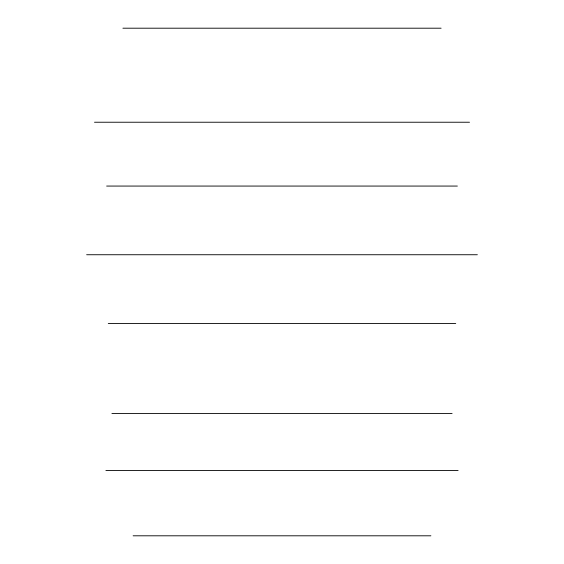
<?xml version="1.0" encoding="UTF-8"?>
<svg xmlns="http://www.w3.org/2000/svg" width="564" height="564" viewBox="0 0 564 564"><rect width="100%" height="100%" fill="white"/><g stroke="black" fill="none" stroke-linecap="round" stroke-linejoin="round"><path stroke-width="0.85" d="M122.903 28.2L441.104 28.2M94.498 122.233L469.502 122.233M106.645 186.064L457.355 186.064M86.644 254.738L477.356 254.738M108.274 323.532L455.733 323.532M111.912 413.475L452.095 413.475M105.891 470.566L458.109 470.566M133.125 535.8L430.882 535.8"/></g></svg>
